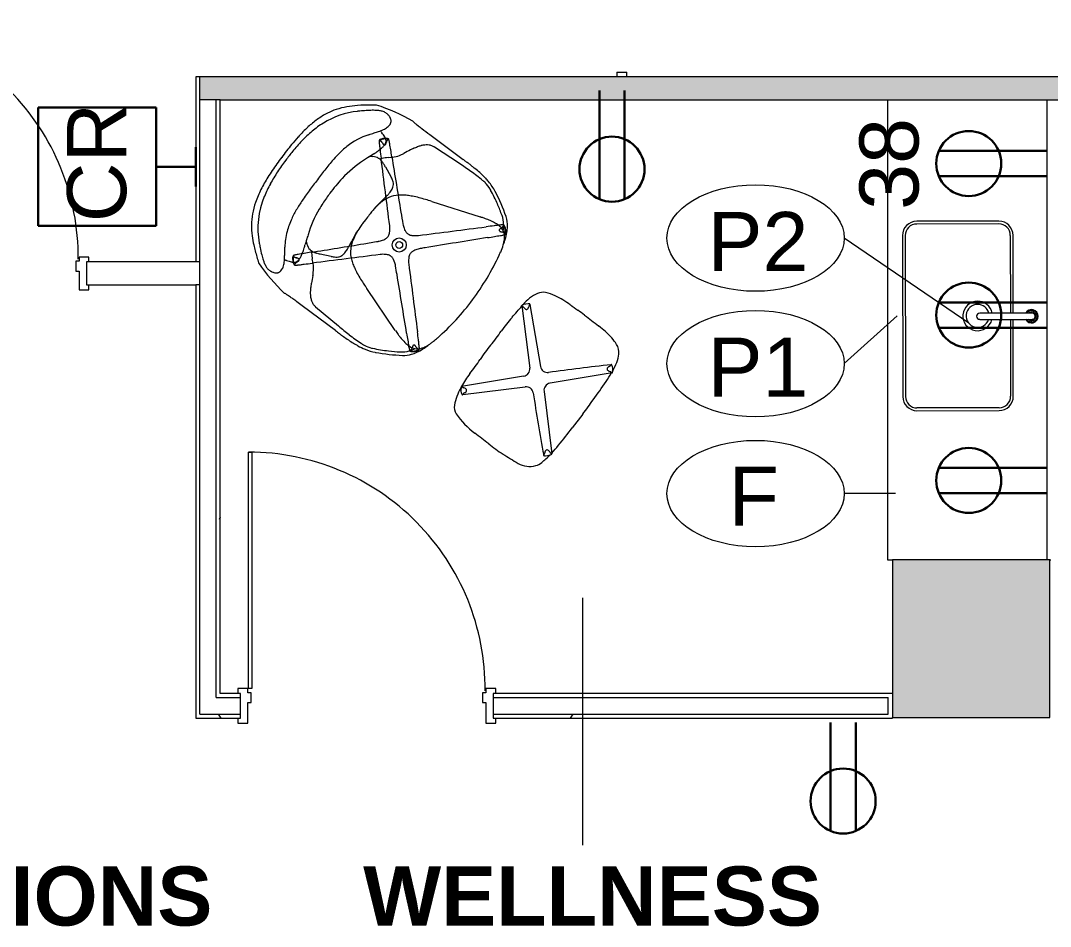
# Model space of a CAD drawing. Header units: inches. Extents: x 0 to 1865, y 0 to 1094.
# Drawn here: x 936.3 to 1093.1, y 621.6 to 759.5 of the extents above; entities that cross this region are included whole.
import ezdxf

# ---------------------------------------------------------------- set-up
doc = ezdxf.new("R2010")
doc.units = ezdxf.units.IN
doc.header["$MEASUREMENT"] = 0
for name, color, linetype, lineweight in [('A-ANNO-NOTE', 131, 'Continuous', 9), ('A-AREA-IDEN', 2, 'Continuous', 9), ('A-DOOR', 31, 'Continuous', 13), ('A-WALL', 113, 'Continuous', 13), ('A-WALL-PATT', 111, 'Continuous', 13), ('E-ELEC-FIXT', 91, 'Continuous', 9), ('I-FURN', 30, 'Continuous', 9), ('I-WALL', 2, 'Continuous', 13), ('P-SANR-FIXT', 6, 'Continuous', 9), ('P-SANR-FIXT-IDEN', 2, 'Continuous', 9), ('Q-CASE', 31, 'Continuous', 9), ('Q-SPCQ-IDEN', 132, 'Continuous', 9), ('S-COLS', 52, 'Continuous', 13)]:
    doc.layers.add(name, color=color, linetype=linetype, lineweight=lineweight)
doc.styles.add('Arial', font='arial.ttf', dxfattribs={"height": 9})
doc.styles.add('Swis721 Lt BT', font='swissl.ttf', dxfattribs={"height": 9})
doc.styles.add('Swis721 Lt BT_B', font='', dxfattribs={"height": 9})
doc.styles.get('Swis721 Lt BT_B').set_extended_font_data('Swis721 Lt BT', bold=True)
pattern_1 = [(0, (0, 0), (30.72, 7.68), [1.267, -21.773, 1.267, -21.773, -122.88]), (0, (0, 0), (30.72, 7.68), [-46.08, 1.267, -44.813, 1.267, -21.773, -53.76]), (0, (0, 0), (30.72, 7.68), [-115.2, 1.267, -14.093, 1.267, -37.133]), (120, (11.52, 3.84), (-22.011075, 22.7643), [1.267, -21.773, 1.267, -21.773, -122.88]), (120, (11.52, 3.84), (-22.011075, 22.7643), [-46.08, 1.267, -44.813, 1.267, -21.773, -53.76]), (120, (11.52, 3.84), (-22.011075, 22.7643), [-115.2, 1.267, -14.093, 1.267, -37.133]), (240, (15.36, 19.2), (-8.708925, -30.4443), [1.267, -21.773, 1.267, -21.773, -122.88]), (240, (15.36, 19.2), (-8.708925, -30.4443), [-46.08, 1.267, -44.813, 1.267, -21.773, -53.76]), (240, (15.36, 19.2), (-8.708925, -30.4443), [-115.2, 1.267, -14.093, 1.267, -37.133])]

# ---------------------------------------------------------------- blocks, each defined once
blk = doc.blocks.new('Concrete-Rectangular-Column - 24_ X 24_-6973359-Level 05 POWER _ SIGNAL')
at = {"layer": 'S-COLS', "lineweight": 9}
blk.add_hatch(color=7, dxfattribs=at).paths.add_polyline_path([(12, -12), (12, 12), (-12, 12), (-12, -12)], flags=0)
at = {"layer": 'S-COLS', "color": 8, "lineweight": 20}
for p, q in [((12, 12), (-12, 12)), ((-12, 12), (-12, -12)), ((12, -12), (12, 12)), ((-12, -12), (12, -12))]:
    blk.add_line(p, q, dxfattribs=at)
blk = doc.blocks.new('Door - Single - Solid Door-7647261-Level 05 POWER _ SIGNAL')
at = {"layer": 'A-DOOR'}
for p, q in [((-14.01, 38.59), (-13.51, 38.59)), ((-14.01, 2.59), (-14.01, 38.59)), ((-13.51, 38.59), (-13.51, 2.59)), ((-13.51, 2.59), (-14.01, 2.59))]:
    blk.add_line(p, q, dxfattribs=at)
at = {"layer": 'A-DOOR', "lineweight": 9}
for p, q in [((-15.63, 2.59), (-15.63, 1.84)), ((-14.13, 2.59), (-15.63, 2.59)), ((-14.13, 1.96), (-14.13, 2.59)), ((-13.63, 1.96), (-14.13, 1.96)), ((-13.63, 0.46), (-13.63, 1.96)), ((22.12, 1.96), (21.62, 1.96)), ((21.62, 1.96), (21.62, 0.46)), ((23.62, 2.59), (22.12, 2.59)), ((22.12, 2.59), (22.12, 1.96)), ((23.62, 1.84), (23.62, 2.59)), ((-14.13, -2.41), (-14.13, 0.46)), ((-14.13, 0.46), (-13.63, 0.46)), ((21.62, 0.46), (22.12, 0.46)), ((22.12, 0.46), (22.12, -2.41)), ((-15.63, -1.66), (-15.63, -2.41)), ((-15.63, -2.41), (-14.13, -2.41)), ((22.12, -2.41), (23.62, -2.41)), ((23.62, -2.41), (23.62, -1.66))]:
    blk.add_line(p, q, dxfattribs=at)
blk.add_arc((-14.01, 2.59), 36, 359.5, 90, dxfattribs=at)
blk = doc.blocks.new('Door - Single - Solid Door-8044546-Level 05 POWER _ SIGNAL')
at = {"layer": 'A-DOOR'}
for p, q in [((-14.01, 38.71), (-13.51, 38.71)), ((-14.01, 2.71), (-14.01, 38.71)), ((-13.51, 38.71), (-13.51, 2.71)), ((-13.51, 2.71), (-14.01, 2.71))]:
    blk.add_line(p, q, dxfattribs=at)
at = {"layer": 'A-DOOR', "lineweight": 9}
for p, q in [((-15.63, 2.71), (-15.63, 1.96)), ((-14.13, 2.71), (-15.63, 2.71)), ((-14.13, 2.09), (-14.13, 2.71)), ((-13.63, 2.09), (-14.13, 2.09)), ((-13.63, 0.59), (-13.63, 2.09)), ((22.12, 2.09), (21.62, 2.09)), ((21.62, 2.09), (21.62, 0.59)), ((23.62, 2.71), (22.12, 2.71)), ((22.12, 2.71), (22.12, 2.09)), ((23.62, 1.96), (23.62, 2.71)), ((-14.13, -2.54), (-14.13, 0.59)), ((-14.13, 0.59), (-13.63, 0.59)), ((21.62, 0.59), (22.12, 0.59)), ((22.12, 0.59), (22.12, -2.54)), ((-15.63, -1.79), (-15.63, -2.54)), ((-15.63, -2.54), (-14.13, -2.54)), ((22.12, -2.54), (23.62, -2.54)), ((23.62, -2.54), (23.62, -1.79))]:
    blk.add_line(p, q, dxfattribs=at)
blk.add_arc((-14.01, 2.71), 36, 359.5, 90, dxfattribs=at)
blk = doc.blocks.new('C-Counter Top - ADJ HEIGHT-8046683-Level 05 POWER _ SIGNAL')
at = {"layer": 'Q-CASE'}
for p, q in [((-45.19, -0.75), (24.81, -0.75)), ((24.81, -0.25), (24.81, -0.12)), ((-45.19, -25), (24.81, -25)), ((24.81, -25), (24.81, -24.25))]:
    blk.add_line(p, q, dxfattribs=at)
blk = doc.blocks.new('HermanMiller_Collection_Striad_Low-BackLoungeChair4-StarBase - Mid-Back 4-Star Base-7357439-Level 05 POWER _ SIGNAL')
at = {"layer": 'I-FURN'}
for p, q in [((-6.31, 16.25), (0, 16.25)), ((-0.06, 15.41), (-4.6, 15.15)), ((-7.76, 11.61), (-7.78, 11.57)), ((-7.76, 11.61), (-7.78, 11.57)), ((-9.32, 9.66), (-9.01, 9.94)), ((-8.82, 10.12), (-8.84, 10.09)), ((0.02, 8.28), (7.3, 10.78)), ((-8.82, 8.29), (-7.27, 7.6)), ((-6.41, 0), (-6.41, -0.72)), ((-7.28, -7.6), (-8.82, -8.29)), ((7.29, -10.78), (0.02, -8.28)), ((-9.01, -9.94), (-9.32, -9.66)), ((-7.78, -11.57), (-7.76, -11.61)), ((-7.78, -11.57), (-7.76, -11.61)), ((-4.6, -15.15), (-0.06, -15.41)), ((0, -16.25), (-6.31, -16.25))]:
    blk.add_line(p, q, dxfattribs=at)
for radius in [1.07, 0.511]:
    blk.add_circle((0, 0), radius, dxfattribs=at)
for centre, radius, start, end in [((-6.44, -11.34), 27.86, 96.5111, 109.0425), ((-9.25, 18.21), 1.91, 259.3451, 262.5456), ((-8.94, 20.6), 4.31, 262.6231, 265.2621), ((-8.48, 26.51), 10.24, 265.4216, 267.7198), ((-8.01, 37.47), 21.21, 267.6462, 268.6916), ((-7.51, 61.08), 44.83, 268.7304, 269.574), ((-6.77, 180.88), 164.62, 269.6277, 270.1615), ((0.33, -175.99), 192.24, 89.9371, 90.0974), ((0.52, -69.37), 85.62, 89.627, 89.987), ((0.77, -30.46), 46.72, 88.9674, 89.627), ((1.06, -15.05), 31.29, 87.9953, 88.9799), ((1.28, -8.61), 24.86, 87.7148, 87.9973), ((1.48, -4.56), 20.8, 85.1077, 87.8108), ((2, 1.48), 14.74, 81.7798, 85.1035), ((2.19, 2.93), 13.27, 80.0722, 81.7289), ((2.54, 4.85), 11.33, 76.7747, 80.1249), ((3.17, 7.44), 8.65, 64.7852, 76.9283), ((0.36, -7.91), 27.86, 126.6928, 130.6233), ((29.95, -47.02), 76.9, 126.2539, 126.9608), ((-8.17, 4.25), 12.21, 125.4036, 129.1699), ((-11.27, 8.61), 6.86, 121.501, 125.4087), ((-12.38, 10.42), 4.74, 117.8903, 121.5404), ((-13.08, 11.79), 3.2, 108.8058, 118.2744), ((-13.46, 12.92), 2, 100.2694, 108.838), ((-13.54, 13.4), 1.51, 78.3941, 100.5992), ((-13.91, 11.3), 3.64, 75.1416, 79.3018), ((-13.68, 12.19), 2.73, 71.0247, 75.1836), ((-13.18, 13.65), 1.18, 67.5911, 71.0169), ((-13.1, 13.82), 1, 48.3224, 67.737), ((-13.22, 13.69), 1.17, 39.7756, 48.2584), ((-13.09, 13.8), 1, 4.0388, 39.4855), ((-2.19, 10.81), 5.32, 140.4566, 142.2594), ((-3.94, 12.27), 3.04, 128.5198, 140.7789), ((-4.33, 12.76), 2.41, 117.2831, 128.4717), ((-4.38, 12.84), 2.32, 103.9068, 116.9211), ((-4.33, 12.66), 2.51, 98.714, 104.1104), ((-4.53, 13.97), 1.18, 93.4352, 98.7338), ((3.1, -36.27), 51.78, 91.1588, 93.5014), ((2.68, -18.59), 34.1, 87.2901, 91.0487), ((4.05, 9.72), 5.76, 82.0248, 87.6122), ((4.14, 10.74), 4.73, 66.732, 81.4113), ((3.8, 9.87), 5.67, 65.4311, 67.0126), ((-5.83, -10.99), 28.64, 60.3964, 65.2627), ((4.35, 10.06), 5.79, 63.8265, 64.2666), ((-5.96, -10.9), 29.14, 55.7438, 63.8265), ((-7.44, 1.18), 15.88, 130.6355, 136.6408), ((15.89, -23.71), 49.11, 132.0593, 132.4361), ((5.17, -11.71), 33.01, 130.4757, 132.1889), ((-3.77, -1.24), 19.24, 129.0121, 130.4719), ((-16.91, 15.01), 5.06, 328.0958, 336.0489), ((-14.94, 14.12), 2.9, 336.32, 342.9854), ((-14.03, 13.84), 1.94, 343.0506, 352.324), ((-13.51, 13.76), 1.42, 352.4945, 4.3214), ((18.41, -0.43), 28.81, 153.013, 155.2897), ((6.2, 5.77), 15.12, 151.3007, 152.9539), ((1.38, 8.42), 9.61, 147.2028, 151.3425), ((-1.47, 10.27), 6.22, 142.3844, 147.3329), ((-5.34, -9.94), 27.48, 56.4127, 60.2075), ((7.5, 9.44), 4.24, 37.5947, 56.0538), ((7.89, 9.54), 4.46, 34.8167, 55.007), ((-8.94, 3.51), 12.25, 132.643, 158.6646), ((-11.09, 4.64), 10.85, 136.7044, 145.4309), ((-251.44, 182.75), 293.43, 324.1019, 324.2693), ((-33.41, 25.89), 24.83, 324.2855, 325.9282), ((-21.29, 17.66), 10.18, 326.0335, 328.4359), ((-13.15, 9.83), 2.44, 74.7209, 78.9339), ((-13.35, 9.1), 3.2, 71.4977, 74.6712), ((-17.84, -4.4), 17.42, 69.0032, 71.5833), ((-11.31, 10.83), 0.682, 146.4791, 166.3187), ((-11.87, 10.97), 0.11, 166.3187, 216.0754), ((-9.9, 9.9), 2.38, 134.9705, 146.4791), ((-11.81, 11.05), 0.0648, 160.3308, 259.4459), ((-11.48, 10.93), 0.413, 149.7735, 160.3308), ((-11.3, 10.83), 0.628, 144.202, 149.9374), ((-11.79, 11.16), 0.178, 259.4459, 270.2055), ((-9.71, 9.71), 2.57, 125.2839, 144.7161), ((-11.79, 11.47), 0.489, 270.3345, 275.7066), ((-11.35, 7.25), 3.76, 95.1583, 96.0571), ((-11.64, 10.46), 0.536, 90.8307, 95.0202), ((-11.64, 10.46), 0.537, 76.3924, 90.3646), ((-15.91, 0.61), 12.06, 68.7683, 69.0303), ((-9.91, 9.91), 2.37, 122.8239, 134.9705), ((-12.05, 10.54), 1.41, 65.5441, 68.9228), ((-11.71, 10.17), 0.826, 70.0726, 76.4096), ((-11.95, 10.74), 1.19, 59.3989, 65.7949), ((-11.76, 11.05), 0.817, 16.6175, 60.1509), ((-10.82, 11.28), 0.72, 105.8532, 121.1337), ((-10.83, 11.3), 0.628, 120.0626, 125.798), ((-10.93, 11.48), 0.413, 108.54, 120.2265), ((-11.04, 11.82), 0.0587, 13.9695, 108.54), ((-10.98, 11.85), 0.125, 56.6325, 105.8532), ((-11.16, 11.79), 0.178, 359.7945, 13.9695), ((-11.47, 11.79), 0.489, 354.2934, 359.6655), ((-7.25, 11.35), 3.76, 173.9429, 174.8417), ((-10.46, 11.64), 0.536, 174.9798, 179.1693), ((-10.46, 11.64), 0.537, 179.6354, 193.6076), ((-10.17, 11.71), 0.826, 193.5904, 199.9274), ((-12.18, 10.9), 1.27, 7.338, 17.6538), ((-9.28, 12.04), 1.78, 200.0526, 202.9902), ((-22.77, 6.33), 12.87, 22.6257, 22.9507), ((-12.69, 10.83), 1.78, 2.0554, 7.3742), ((-11.92, 10.42), 1.83, 49.0545, 56.6325), ((-12.27, 10.7), 1.49, 19.8008, 22.6257), ((-11.02, 11.03), 0.197, 314.3967, 354.6415), ((-11.63, 10.93), 0.816, 14.571, 19.786), ((-11.34, 11.01), 0.513, 8.4367, 14.7509), ((-11.17, 11.03), 0.348, 2.1884, 8.3885), ((-11.09, 11.04), 0.264, 354.0928, 2.1964), ((-14.26, 7.72), 5.41, 47.2018, 49.0545), ((-25.04, -3.91), 21.27, 46.3799, 47.2018), ((-127.19, -111.11), 169.34, 46.0702, 46.3799), ((-12.24, 13.65), 4.92, 326.5853, 332.3203), ((-11.9, 13.46), 4.54, 332.4411, 335.3514), ((13.27, -5.98), 17.79, 105.616, 108.0336), ((11.43, 0.61), 10.94, 102.9704, 105.5932), ((277.3, -266.89), 385.68, 133.9046, 134.0888), ((10.57, 4.49), 6.97, 96.0406, 103.2555), ((10.24, 7.59), 3.86, 86.657, 96.0114), ((166.5, -151.7), 225.85, 133.7671, 133.9173), ((36.77, -16.28), 38.32, 133.3775, 133.7493), ((21.3, 0.1), 15.79, 132.7294, 133.3931), ((10.3, 8.75), 2.69, 78.4706, 86.5447), ((14.8, 7.13), 6.21, 131.6009, 132.7567), ((12.66, 9.55), 2.98, 129.8556, 131.6009), ((11.73, 10.66), 1.53, 122.0785, 129.9908), ((11.17, 11.03), 0.348, 171.6115, 177.8116), ((11.09, 11.04), 0.264, 177.8036, 185.9072), ((11.34, 11.01), 0.513, 165.2491, 171.5633), ((11.02, 11.03), 0.197, 185.3585, 225.6033), ((10.44, 9.36), 2.07, 36.3404, 78.7689), ((11.63, 10.93), 0.816, 160.214, 165.429), ((6.37, 8.56), 5.67, 27.6587, 37.7133), ((12.27, 10.7), 1.49, 157.3743, 160.1992), ((22.77, 6.33), 12.87, 157.0493, 157.3743), ((10.97, 11.87), 0.106, 75.7267, 122.0785), ((9.28, 12.04), 1.78, 337.0098, 339.9474), ((10.17, 11.71), 0.826, 340.0726, 346.4096), ((11.16, 11.79), 0.178, 166.1618, 180.2055), ((11.47, 11.79), 0.489, 180.3345, 185.7066), ((7.25, 11.35), 3.76, 5.1583, 6.0571), ((10.45, 11.64), 0.537, 346.3924, 0.3646), ((11.04, 11.82), 0.0589, 71.4159, 166.1618), ((10.45, 11.64), 0.536, 0.8307, 5.0202), ((10.83, 11.31), 0.68, 56.4563, 75.7267), ((10.93, 11.48), 0.413, 59.7735, 71.4159), ((10.82, 11.3), 0.628, 54.202, 59.9374), ((9.7, 9.71), 2.57, 35.2839, 54.7161), ((9.89, 9.9), 2.38, 44.9704, 56.4563), ((11.71, 10.17), 0.826, 103.5904, 109.9274), ((11.64, 10.46), 0.537, 89.6354, 103.6076), ((6.4, 8.47), 6.29, 27.1899, 34.9973), ((9.9, 9.91), 2.37, 34.4298, 44.9704), ((11.64, 10.46), 0.536, 84.9798, 89.1693), ((11.35, 7.25), 3.76, 83.9429, 84.8417), ((11.79, 11.47), 0.489, 264.2934, 269.6655), ((11.79, 11.16), 0.178, 269.7945, 283.9633), ((11.3, 10.83), 0.628, 30.0626, 35.798), ((11.82, 11.04), 0.0587, 283.9633, 18.542), ((11.48, 10.93), 0.413, 18.542, 30.2265), ((11.29, 10.82), 0.706, 15.0987, 36.6314), ((11.86, 10.98), 0.116, 326.7625, 15.0987), ((4.98, 7.75), 7.88, 19.3388, 27.1222), ((-9.77, 4.19), 12.22, 153.8849, 162.4992), ((-11.78, 5.18), 9.98, 145.7369, 153.9084), ((-5.13, 4.61), 10.55, 144.7854, 165.47), ((-9.55, 12.66), 2.98, 216.0754, 221.6009), ((-7.13, 14.8), 6.21, 221.6009, 222.7567), ((-0.1, 21.3), 15.79, 222.7294, 223.3931), ((16.28, 36.77), 38.32, 223.3775, 223.7493), ((-12.04, 9.28), 1.78, 67.0098, 69.9474), ((151.7, 166.5), 225.85, 223.7671, 223.9173), ((-6.33, 22.77), 12.87, 247.0493, 247.3743), ((-10.7, 12.27), 1.49, 247.3743, 250.1992), ((-21.03, 12.67), 10.37, 340.4263, 342.5231), ((-10.93, 11.63), 0.816, 250.214, 255.429), ((-11.01, 11.34), 0.513, 255.2491, 261.5633), ((-16.78, 11.36), 5.92, 342.2731, 348.5966), ((-11.03, 11.17), 0.348, 261.6115, 267.8116), ((-11.04, 11.09), 0.264, 267.8036, 275.9072), ((-11.03, 11.02), 0.197, 275.3585, 315.6033), ((266.89, 277.3), 385.68, 223.9046, 224.0888), ((-14.64, 10.92), 3.74, 348.6504, 355.607), ((-13.36, 10.81), 2.45, 355.8591, 1.9361), ((-3.86, 3.92), 7.92, 133.5488, 140.3862), ((-277.28, -266.91), 385.68, 45.9106, 46.0702), ((-37.54, 41.07), 42.23, 312.513, 312.8301), ((3173.38, 3295.2), 4573.73, 225.91057, 226.01757), ((-12.21, 13.64), 4.9, 313.8696, 326.486), ((-3206.87, 3336.5), 4626.69, 313.90304, 314.03193), ((15.97, -14.37), 26.6, 107.9534, 109.0058), ((-266.91, 277.28), 385.68, 315.9106, 316.0702), ((-111.11, 127.19), 169.34, 316.0702, 316.3799), ((11.03, 11.02), 0.197, 224.3967, 264.6415), ((11.03, 11.09), 0.264, 264.0928, 272.1964), ((11.03, 11.17), 0.348, 272.1884, 278.3885), ((11.01, 11.34), 0.513, 278.4367, 284.7509), ((10.93, 11.63), 0.816, 284.571, 289.786), ((10.7, 12.27), 1.49, 289.8008, 292.6257), ((6.32, 22.77), 12.87, 292.6257, 292.9507), ((12.04, 9.28), 1.78, 110.0526, 112.9902), ((-3.91, 25.04), 21.27, 316.3799, 317.2018), ((7.72, 14.26), 5.41, 317.2018, 319.0545), ((10.42, 11.92), 1.83, 319.0545, 326.7625), ((9.33, 8.48), 3.49, 26.733, 37.232), ((2.72, 6.96), 10.28, 14.3338, 19.3438), ((7.44, 7.54), 5.59, 20.1651, 26.6805), ((7.44, 7.54), 5.59, 20.1651, 20.6039), ((4.03, 6.3), 9.23, 12.9865, 20.0717), ((-6.38, 3.12), 15.78, 162.4747, 169.1442), ((-6.91, 2.64), 14.46, 158.359, 166.821), ((197.02, -70.37), 222.96, 159.1911, 159.4836), ((-9.64, 6.01), 2.87, 133.2286, 136.0459), ((-9.95, 6.35), 2.41, 122.3913, 133.4829), ((-29.77, 15.77), 19.64, 339.318, 340.4304), ((-10.17, 6.69), 2.01, 97.8476, 122.4454), ((-10.24, 7.3), 1.39, 96.0398, 98.4367), ((-10.22, 7.04), 1.66, 82.2723, 95.6318), ((-1.55, 2.06), 10.88, 140.6224, 142.4679), ((-3336.5, -3206.87), 4626.69, 43.90304, 44.03193), ((-10.37, 6), 2.7, 71.9669, 82.0948), ((-10.91, 4.25), 4.54, 69.1272, 72.3707), ((-12.37, 0.4), 8.65, 65.7523, 69.1472), ((7.95, -16.33), 25.84, 110.1167, 112.3641), ((15.14, -35.97), 46.76, 108.8715, 110.1167), ((3295.2, -3173.38), 4573.73, 135.91057, 136.03123), ((-3.27, 4.52), 16.73, 11.5727, 13.3184), ((-25.03, -0.01), 38.96, 0.0145, 11.672), ((-1.24, 3.52), 14.59, 165.1597, 171.9717), ((4.57, 1.03), 17.68, 160.0338, 173.8628), ((63.11, -20.15), 79.94, 159.5562, 160.0957), ((-9.44, 2.67), 5.39, 63.0001, 66.2158), ((-8.49, 4.51), 3.32, 57.8583, 63.2363), ((-7.82, 5.55), 2.08, 50.6505, 58.1), ((-7.44, 6), 1.49, 18.4931, 51.0408), ((-7.84, 5.86), 1.92, 9.6922, 18.7174), ((0.06, 0.45), 7.28, 120.9878, 127.1808), ((1.62, -2.17), 10.32, 116.5513, 120.9354), ((3.61, -6.09), 14.72, 115.8651, 116.6525), ((4.72, -8.45), 17.33, 112.3994, 115.7463), ((-0.53, 2), 21.73, 169.1472, 174.7946), ((-2.8, 1.65), 18.69, 166.7438, 173.2915), ((4.85, 2.66), 20.74, 171.9673, 175.8041), ((-19.3, 6.63), 13.44, 350.6581, 352.7182), ((-1.42, 2.45), 4.81, 145.3414, 163.4988), ((-14.88, 6.06), 8.98, 352.764, 355.8064), ((-8.52, 5.74), 2.6, 1.1002, 9.5986), ((-10.21, 5.71), 4.29, 355.8277, 1.059), ((-1.44, 2.37), 4.83, 126.7349, 144.4758), ((9.02, 1.05), 31.33, 174.6446, 177.4396), ((4.96, 0.7), 26.51, 173.2185, 177.8315), ((18.46, 1.74), 34.38, 175.9281, 179.4103), ((9.09, 0), 15.61, 167.5821, 171.586), ((6.8, 1.42), 13.18, 169.5708, 175.7826), ((-31.83, 8.73), 26.14, 349.1533, 350.5796), ((-0.2, 2.05), 6.09, 163.1999, 167.6006), ((115.58, 126.81), 170.45, 226.0176, 226.6339), ((21.56, 0.46), 43.88, 177.4011, 178.997), ((16.91, 0.13), 38.47, 177.6497, 180.1919), ((108.83, 0.64), 124.76, 179.3325, 180.2938), ((12.73, 0.11), 25.9, 173.7762, 180.2451), ((23.15, 0.53), 29.56, 177.7691, 179.1629), ((13.48, 0.89), 19.87, 175.6633, 177.7325), ((1.16, 5.65), 3.8, 226.3051, 236.5617), ((0.57, 4.75), 2.73, 236.4572, 244.2126), ((0.24, 4.07), 1.97, 244.2628, 250.423), ((0.09, 3.65), 1.53, 250.4172, 257.3954), ((0.01, 3.23), 1.1, 257.1324, 269.6416), ((-0.01, 3.29), 1.16, 271.9963, 283.8943), ((-0.15, 3.83), 1.72, 283.9595, 294.6085), ((-0.46, 4.52), 2.47, 294.3977, 300.5153), ((-1.04, 5.5), 3.61, 300.6494, 313.9179), ((24.27, -18.12), 28.99, 136.0312, 137.5028), ((44.53, 0.05), 66.85, 178.997, 180.0455), ((104.81, -0.58), 120.74, 179.7251, 180.7173), ((21.16, -0.03), 34.33, 179.9535, 181.4529), ((56.36, 0.11), 62.77, 179.2237, 180.0979), ((-5.5, -1.04), 3.61, 30.6494, 43.9439), ((-4.52, -0.46), 2.47, 24.3977, 30.5153), ((-3.83, -0.15), 1.72, 13.9595, 24.6085), ((-3.29, -0.01), 1.16, 1.9963, 13.8943), ((-3.23, 0.01), 1.1, 347.1324, 359.6416), ((3.23, -0.01), 1.1, 167.1324, 179.6416), ((3.65, -0.09), 1.53, 160.4172, 167.3954), ((4.07, -0.24), 1.97, 154.2628, 160.423), ((4.75, -0.57), 2.73, 146.4572, 154.2126), ((5.64, -1.16), 3.8, 136.3299, 146.5617), ((-25.09, 0.02), 39.03, 348.3331, 359.9761), ((49.88, -0.06), 72.2, 179.9502, 180.9208), ((13.99, -0.77), 36.31, 180.713, 184.5988), ((18.43, -0.08), 39.99, 179.8846, 182.9471), ((9.51, -0.37), 22.67, 181.3419, 186.45), ((15.35, -0.79), 21.76, 179.8065, 181.6979), ((10.82, -0.95), 17.23, 181.612, 185.5925), ((-179.77, 166.19), 243.71, 316.0129, 316.5328), ((-5.65, 1.16), 3.8, 316.3299, 326.5617), ((-4.75, 0.58), 2.73, 326.4572, 334.2126), ((-4.07, 0.24), 1.97, 334.2628, 340.423), ((-3.65, 0.1), 1.53, 340.4172, 347.3954), ((3.29, 0.01), 1.16, 181.9963, 193.8943), ((3.83, 0.15), 1.72, 193.9595, 204.6085), ((4.52, 0.46), 2.47, 204.3977, 210.5153), ((5.5, 1.04), 3.61, 210.6494, 223.9179), ((3336.5, 3206.87), 4626.69, 223.90304, 224.03193), ((3.63, -0.82), 25.17, 182.9976, 187.8683), ((26.98, -1.5), 42.9, 180.7857, 182.1802), ((9.87, -2.24), 25.77, 181.9998, 185.8652), ((4.79, -0.96), 17.92, 186.2614, 199.8768), ((-3295.2, 3173.38), 4573.73, 315.91057, 316.01285), ((3206.87, -3336.5), 4626.69, 133.90304, 134.03193), ((9.14, 0), 15.65, 187.9987, 192.3627), ((7.07, -1.33), 13.45, 185.5503, 190.618), ((1.04, -5.5), 3.61, 120.6494, 133.9439), ((0.46, -4.52), 2.47, 114.3977, 120.5153), ((0.15, -3.83), 1.72, 103.9595, 114.6085), ((0.01, -3.29), 1.16, 91.9963, 103.8943), ((-0.01, -3.23), 1.1, 77.1324, 89.6416), ((-0.1, -3.65), 1.53, 70.4172, 77.3954), ((-0.25, -4.07), 1.97, 64.2628, 70.423), ((-0.58, -4.75), 2.73, 56.4572, 64.2126), ((-1.16, -5.65), 3.8, 46.3299, 56.5617), ((-59.31, -67.77), 88.89, 46.0241, 46.8701), ((0.52, -1.85), 22.79, 184.6074, 190.0058), ((-3.52, -1.79), 17.95, 187.9262, 194.7279), ((-30.83, -8.5), 25.11, 9.6579, 10.7757), ((-0.73, -2.2), 5.54, 191.9886, 203.6103), ((-21.2, -6.9), 15.35, 6.7896, 9.789), ((-1.67, -2.57), 4.54, 204.0079, 228.0685), ((-3173.38, -3295.2), 4573.73, 45.91057, 46.02412), ((-5.99, -2.99), 16.18, 190.0508, 197.5986), ((0.5, -3.22), 16.36, 185.785, 191.8683), ((-7.82, -5.85), 1.9, 338.8464, 352.5187), ((-12.8, -5.89), 6.89, 4.0311, 6.6707), ((-8.73, -5.73), 2.81, 352.4117, 0.3105), ((-10.5, -5.72), 4.58, 0.1165, 4.038), ((-0.72, -1.53), 5.95, 227.9948, 235.5802), ((-8.67, -3.3), 12.6, 194.0361, 227.0884), ((-3.67, -4.1), 12.1, 191.8416, 201.6793), ((54.3, 16.99), 70.58, 199.9169, 200.233), ((129.06, 44.78), 150.34, 200.3147, 200.7484), ((-9.87, -1.77), 6.38, 293.9889, 296.8018), ((-8.42, -4.63), 3.17, 296.6505, 304.1803), ((-7.63, -5.8), 1.76, 304.411, 317.3734), ((-7.42, -6.01), 1.46, 317.7605, 338.9807), ((0.53, 0.28), 8.15, 235.5032, 241.0419), ((1.73, 2.38), 10.56, 240.8594, 243.4294), ((4.13, 7.17), 15.92, 243.4069, 247.0494), ((6.86, 13.57), 22.87, 247.0114, 249.5522), ((-9.36, -4.02), 12.66, 197.7458, 206.0143), ((-5.53, -4.84), 10.09, 201.6793, 215.4412), ((-9.81, -6.17), 2.64, 223.8351, 234.0019), ((-73.98, -32.13), 66.78, 20.251, 20.7382), ((-10.16, -6.66), 2.04, 233.9063, 261.2706), ((-24.84, -13.99), 14.4, 18.7102, 20.2147), ((-19.17, -12.07), 8.41, 16.1496, 18.7137), ((266.91, -277.28), 385.68, 135.9106, 136.0702), ((-10.24, -7.38), 1.31, 260.2659, 268.6814), ((-10.23, -6.87), 1.82, 268.5436, 280.909), ((-1.55, -2.06), 10.88, 217.5312, 219.3776), ((-3.86, -3.92), 7.92, 219.6138, 226.4512), ((-10.38, -6), 2.7, 280.5455, 285.603), ((-10.66, -4.97), 3.77, 285.5887, 289.3933), ((-10.91, -4.25), 4.54, 289.2313, 290.8728), ((-12.17, -0.89), 8.12, 290.7971, 293.108), ((-12.79, 0.58), 9.72, 293.0634, 294.1538), ((12.19, 27.76), 38.03, 249.5001, 250.7239), ((18.34, 45.14), 56.47, 250.6525, 251.0644), ((-266.89, -277.3), 385.68, 43.9046, 44.0888), ((6.18, -7.04), 6.94, 339.2062, 342.7261), ((3.12, -6.07), 10.16, 342.6398, 345.4967), ((-0.22, -5.18), 13.61, 345.3801, 348.5714), ((-11.48, -4.97), 10.34, 206.4352, 224.8899), ((-267, -194.17), 312.72, 35.7655, 35.9228), ((-11.87, -10.97), 0.108, 146.8809, 194.7556), ((-10.42, -11.92), 1.83, 139.0545, 146.8809), ((-7.72, -14.26), 5.41, 137.2018, 139.0545), ((3.91, -25.04), 21.27, 136.3799, 137.2018), ((-11.71, -10.17), 0.826, 283.5904, 289.9274), ((111.11, -127.19), 169.34, 136.0702, 136.3799), ((-12.04, -9.28), 1.78, 290.0526, 292.9902), ((-6.33, -22.77), 12.87, 112.6257, 112.9507), ((-10.7, -12.27), 1.49, 109.8008, 112.6257), ((-10.93, -11.63), 0.816, 104.571, 109.786), ((-11.01, -11.34), 0.513, 98.4367, 104.7509), ((-16.19, -11.22), 5.31, 10.2637, 16.2923), ((-11.03, -11.17), 0.348, 92.1884, 98.3885), ((-11.04, -11.09), 0.264, 84.0928, 92.1964), ((-11.03, -11.02), 0.197, 44.3967, 84.6415), ((-14.2, -10.87), 3.29, 2.52, 10.3651), ((-12.98, -10.81), 2.07, 355.4705, 2.545), ((-11.02, -11.03), 0.197, 5.3585, 45.6033), ((-277.3, 266.89), 385.68, 313.9046, 314.0888), ((-37.54, -41.07), 42.23, 47.1699, 47.487), ((-12.21, -13.64), 4.9, 33.514, 46.1304), ((-12.24, -13.65), 4.92, 27.6797, 33.4147), ((16.24, 14.91), 27.2, 250.805, 252.3858), ((277.28, 266.91), 385.68, 225.9106, 226.0702), ((127.19, 111.11), 169.34, 226.0702, 226.3799), ((10.4, -9.33), 2.11, 271.5976, 320.9465), ((11.02, -11.03), 0.197, 134.3967, 174.6415), ((11.03, -11.02), 0.197, 95.3585, 135.6033), ((-151.7, -166.5), 225.85, 43.7671, 43.9173), ((11.03, -11.09), 0.264, 87.8036, 95.9072), ((11.03, -11.17), 0.348, 81.6115, 87.8116), ((11.01, -11.34), 0.513, 75.2491, 81.5633), ((10.93, -11.63), 0.816, 70.214, 75.429), ((10.7, -12.27), 1.49, 67.3743, 70.1992), ((6.32, -22.77), 12.87, 67.0493, 67.3743), ((12.04, -9.28), 1.78, 247.0098, 249.9474), ((-16.29, -36.77), 38.32, 43.3775, 43.7493), ((11.71, -10.17), 0.826, 250.0726, 256.4096), ((0.1, -21.3), 15.79, 42.7294, 43.3931), ((7.13, -14.8), 6.21, 41.6009, 42.7567), ((9.55, -12.66), 2.98, 39.8556, 41.6009), ((10.66, -11.73), 1.53, 31.9799, 39.9908), ((5.33, -7.91), 7.49, 331.3829, 339.5174), ((11.87, -10.97), 0.1, 345.9276, 31.9799), ((9.73, -8.75), 3, 320.3897, 329.5721), ((8.47, -8.01), 4.46, 329.5721, 337.7616), ((3.26, -7.13), 9.71, 339.4749, 344.8493), ((3.2, -5.85), 10.16, 337.7616, 338.9348), ((0.22, -6.29), 12.86, 344.7896, 345.5338), ((-6.71, -0.27), 17.04, 224.7793, 229.5626), ((29.74, 38.8), 69.58, 227.5287, 228.0707), ((-33.18, -25.73), 24.55, 34.3924, 35.7227), ((-22.98, -18.76), 12.19, 32.4504, 34.4532), ((-18.51, -15.93), 6.91, 29.0135, 32.5337), ((-13.14, -9.83), 2.44, 280.9261, 285.6642), ((-13.31, -9.22), 3.08, 285.6001, 288.4974), ((-17.74, 4.12), 17.13, 288.3945, 291.0186), ((-11.29, -10.82), 0.706, 194.7556, 210.357), ((-9.91, -9.91), 2.37, 212.5586, 224.9704), ((-11.81, -11.05), 0.0657, 100.058, 199.83), ((-11.48, -10.93), 0.413, 199.83, 210.2265), ((-11.3, -10.82), 0.628, 210.0626, 215.798), ((-11.79, -11.16), 0.178, 89.7945, 100.058), ((-9.71, -9.7), 2.57, 215.2839, 234.7161), ((-11.79, -11.47), 0.489, 84.2934, 89.6655), ((-11.35, -7.25), 3.76, 263.9429, 264.8417), ((-11.64, -10.46), 0.536, 264.9798, 269.1693), ((-11.64, -10.45), 0.537, 269.6354, 283.6076), ((-15.95, -0.52), 12.16, 290.9707, 291.2307), ((-9.9, -9.9), 2.38, 224.9704, 236.4563), ((-11.96, -10.72), 1.21, 290.2238, 302.7262), ((-11.76, -11.05), 0.82, 303.4037, 338.7639), ((-10.83, -11.31), 0.68, 236.4563, 255.2896), ((-10.83, -11.3), 0.628, 234.202, 239.9374), ((-10.93, -11.48), 0.413, 239.7735, 250.9918), ((-11.05, -11.82), 0.0613, 250.9918, 347.4319), ((-10.98, -11.86), 0.116, 255.2896, 302.2539), ((-11.93, -10.97), 1.01, 338.1428, 346.2425), ((-10.46, -11.64), 0.537, 166.3924, 180.3646), ((-10.46, -11.64), 0.536, 180.8307, 185.0202), ((-7.25, -11.35), 3.76, 185.1583, 186.0571), ((-11.47, -11.79), 0.489, 0.3345, 5.7066), ((-11.16, -11.79), 0.178, 347.4319, 0.2055), ((-10.17, -11.71), 0.826, 160.0726, 166.4096), ((-12.36, -10.87), 1.45, 346.3117, 355.7047), ((-9.28, -12.04), 1.78, 157.0098, 159.9474), ((-22.77, -6.32), 12.87, 337.0493, 337.3743), ((-11.73, -10.66), 1.53, 302.2539, 309.9908), ((-12.27, -10.7), 1.49, 337.3743, 340.1992), ((-11.63, -10.93), 0.816, 340.214, 345.429), ((-11.34, -11.01), 0.513, 345.2491, 351.5633), ((-11.09, -11.03), 0.264, 357.8036, 5.9072), ((-11.17, -11.03), 0.348, 351.6115, 357.8116), ((-12.66, -9.55), 2.98, 309.8556, 311.6009), ((-14.8, -7.13), 6.21, 311.6009, 312.7567), ((-21.3, -0.1), 15.79, 312.7294, 313.3931), ((-36.77, 16.28), 38.32, 313.3775, 313.7493), ((-166.5, 151.7), 225.85, 313.7671, 313.9173), ((-11.9, -13.46), 4.54, 24.6486, 27.5589), ((18.41, 0.43), 28.81, 204.7103, 206.987), ((12.34, 2.68), 14.36, 252.4183, 254.4207), ((10.81, -3), 8.48, 254.0964, 261.7126), ((10.4, -5.65), 5.8, 261.9502, 265.6693), ((7.5, -9.44), 4.24, 303.9462, 322.4053), ((10.24, -7.74), 3.71, 265.6672, 273.4527), ((25.03, 3.91), 21.27, 226.3799, 227.2018), ((7.93, -9.58), 4.4, 304.8929, 323.1964), ((14.26, -7.72), 5.41, 227.2018, 229.0545), ((11.92, -10.42), 1.83, 229.0545, 236.8812), ((11.09, -11.03), 0.264, 174.0928, 182.1964), ((11.17, -11.03), 0.348, 182.1884, 188.3885), ((11.34, -11.01), 0.513, 188.4367, 194.7509), ((11.63, -10.93), 0.816, 194.571, 199.786), ((6.37, -8.56), 5.67, 322.2867, 332.3413), ((12.27, -10.7), 1.49, 199.8008, 202.6257), ((22.77, -6.32), 12.87, 202.6257, 202.9507), ((9.28, -12.04), 1.78, 20.0526, 22.9902), ((10.97, -11.87), 0.109, 236.8812, 285.1455), ((10.17, -11.71), 0.826, 13.5904, 19.9274), ((10.45, -11.64), 0.537, 359.6354, 13.6076), ((7.25, -11.35), 3.76, 353.9429, 354.8417), ((11.47, -11.79), 0.489, 174.2934, 179.6655), ((11.16, -11.79), 0.178, 179.7945, 190.8215), ((11.05, -11.81), 0.0644, 190.8215, 289.5822), ((10.45, -11.64), 0.536, 354.9798, 359.1693), ((10.82, -11.28), 0.72, 285.1455, 301.1337), ((10.93, -11.48), 0.413, 289.5822, 300.2265), ((10.82, -11.3), 0.628, 300.0626, 305.798), ((9.7, -9.7), 2.57, 305.2839, 324.7161), ((9.9, -9.9), 2.37, 302.8239, 314.9705), ((6.79, -8.71), 5.83, 323.1197, 331.4661), ((11.64, -10.45), 0.537, 256.3924, 270.3646), ((9.9, -9.9), 2.38, 314.9705, 326.4791), ((11.64, -10.46), 0.536, 270.8307, 275.0202), ((11.35, -7.25), 3.76, 275.1583, 276.0571), ((11.79, -11.47), 0.489, 90.3345, 95.7066), ((11.79, -11.16), 0.178, 76.4758, 90.2055), ((11.3, -10.82), 0.628, 324.202, 329.9374), ((11.82, -11.04), 0.0595, 341.3105, 76.4758), ((11.48, -10.93), 0.413, 329.7735, 341.3105), ((11.31, -10.83), 0.682, 326.4791, 345.9276), ((0.56, 8.15), 28.16, 229.4029, 231.3337), ((9.23, 18.8), 41.89, 231.1803, 233.7725), ((-2.19, 3.14), 21.72, 227.8812, 230.9258), ((-8.47, -4.57), 11.77, 231.012, 234.9109), ((-16.46, -14.8), 4.57, 24.7172, 29.1091), ((-13.07, -13.81), 0.984, 320.2318, 353.1334), ((-15.01, -14.14), 2.97, 17.0705, 24.9172), ((-14, -13.83), 1.92, 7.619, 17.0455), ((-13.44, -13.76), 1.35, 352.9299, 7.7155), ((6.2, -5.77), 15.12, 207.0461, 208.6993), ((1.38, -8.42), 9.61, 208.6575, 212.7972), ((-1.47, -10.27), 6.22, 212.6671, 217.6156), ((-2.19, -10.81), 5.32, 217.7406, 219.5434), ((-5.83, 10.99), 28.64, 294.7373, 299.6036), ((-5.98, 10.94), 29.18, 296.179, 304.2494), ((-5.34, 9.94), 27.48, 299.7925, 303.5873), ((-6.44, 11.34), 27.86, 250.9575, 263.4889), ((-10.67, -7.66), 7.98, 235.0382, 238.3812), ((-12.66, -10.91), 4.17, 238.2609, 246.3327), ((-13.26, -12.26), 2.69, 246.5956, 255.1605), ((-13.54, -13.28), 1.63, 255.2562, 272.2347), ((-13.54, -13.38), 1.53, 272.6928, 281.6267), ((-13.93, -11.23), 3.71, 280.764, 284.8155), ((-13.7, -12.11), 2.81, 284.8783, 288.9172), ((-13.11, -13.8), 1.02, 288.4788, 315.6156), ((-13.24, -13.67), 1.2, 315.3372, 320.1615), ((-3.94, -12.27), 3.04, 219.2211, 231.4802), ((-4.33, -12.76), 2.41, 231.5283, 242.7169), ((-4.38, -12.84), 2.32, 243.0789, 256.0932), ((-4.33, -12.66), 2.51, 255.8896, 261.286), ((-4.53, -13.97), 1.18, 261.2662, 266.5648), ((3.1, 36.27), 51.78, 266.4986, 268.8412), ((2.68, 18.59), 34.1, 268.9513, 272.7099), ((4.05, -9.72), 5.76, 272.3878, 277.9752), ((4.14, -10.74), 4.73, 278.5887, 293.268), ((3.21, -7.54), 8.55, 284.2344, 295.1918), ((3.8, -9.87), 5.67, 292.9874, 294.5689), ((4.39, -10.12), 5.71, 295.5225, 296.0781), ((-9.25, -18.21), 1.9, 97.4527, 100.6551), ((-8.98, -20.25), 3.97, 94.6264, 97.4924), ((-8.64, -24.13), 7.86, 93.0678, 94.7842), ((-8.23, -31.7), 15.43, 91.7528, 93.099), ((-7.75, -47.22), 30.96, 90.5983, 91.7622), ((-7.23, -88.08), 71.83, 90.096, 90.666), ((-6.77, -180.13), 163.88, 89.8374, 90.2046), ((0.3, 179.04), 195.29, 269.9116, 270.1371), ((0.61, 48.4), 64.66, 270.1371, 270.6279), ((0.91, 21), 37.25, 270.6379, 272.0041), ((1.41, 5.67), 21.91, 272.0831, 274.4923), ((1.9, -0.66), 15.56, 274.5188, 277.6709), ((2.17, -2.76), 13.44, 277.7634, 278.2824), ((2.45, -4.48), 11.71, 278.1128, 284.1497)]:
    blk.add_arc(centre, radius, start, end, dxfattribs=at)
blk = doc.blocks.new('HermanMiller_Collection_Striad_Ottoman4-StarBase - Ottoman 4-Star-7357310-Level 05 POWER _ SIGNAL')
at = {"layer": 'I-FURN'}
for p, q in [((-8.49, 8.01), (-8.23, 8.26)), ((-8.23, 8.26), (-7.96, 8.5)), ((-7.68, 8.6), (-0.76, 1.97)), ((-7.68, 8.6), (-7.6, 8.53)), ((0.01, 8.77), (2.65, 8.75)), ((0.77, 1.98), (7.7, 8.61)), ((7.62, 8.54), (7.7, 8.61)), ((8.24, 8.26), (7.97, 8.49)), ((8.5, 8.01), (8.24, 8.26)), ((-8.56, -7.66), (-1.92, -0.73)), ((8.57, -7.66), (1.93, -0.73)), ((-7.68, -8.52), (-0.76, -1.89)), ((0.77, -1.9), (7.7, -8.53)), ((-8.48, -7.94), (-8.22, -8.19)), ((-8.22, -8.19), (-7.95, -8.42)), ((-7.64, -8.49), (-7.68, -8.52)), ((8.23, -8.19), (7.96, -8.42)), ((8.49, -7.94), (8.23, -8.19))]:
    blk.add_line(p, q, dxfattribs=at)
for centre, radius, start, end in [((-8.33, 4.09), 4.28, 104.3545, 121.9341), ((-6.92, -1.41), 9.96, 95.9989, 104.3545), ((-7.39, 7.2), 1.37, 150.1307, 152.552), ((-8.1, 7.61), 0.552, 134.201, 150.1307), ((-7.59, 8.09), 0.552, 114.9587, 132.2313), ((-7.24, 7.34), 1.37, 112.5374, 114.9587), ((-7.72, 8.5), 0.121, 87.2162, 112.5374), ((-7.72, 8.57), 0.0513, 42.1929, 87.2162), ((-6.13, 8.64), 1.55, 182.7739, 184.6679), ((-7.85, 8.5), 0.17, 351.2206, 4.6679), ((-7.16, 8.39), 0.524, 171.2206, 202.813), ((-8.49, 7.84), 0.914, 4.1421, 22.813), ((-7.93, 7.88), 0.355, 331.5391, 4.1421), ((-4.56, -22.99), 31.67, 92.7401, 95.5144), ((-0.46, -108.75), 117.53, 91.0799, 92.7401), ((-0.83, -88.94), 97.71, 89.5099, 91.0799), ((1.49, -109.59), 118.34, 87.7974, 89.4383), ((5.29, -10.76), 19.44, 83.1135, 87.7974), ((8.5, 7.83), 0.914, 157.187, 175.8579), ((7.94, 7.87), 0.355, 175.8579, 208.4609), ((7.17, 8.39), 0.524, 337.187, 8.7794), ((7.73, 8.58), 0.0444, 92.7838, 135.253), ((7.74, 8.56), 0.0493, 135.253, 177.2261), ((6.14, 8.64), 1.55, 355.3321, 357.2261), ((7.86, 8.5), 0.17, 175.3321, 188.7794), ((7.73, 8.5), 0.121, 67.4626, 92.7838), ((7.25, 7.34), 1.37, 65.0413, 67.4626), ((7.6, 8.09), 0.552, 47.2156, 65.0413), ((5.69, -7.94), 16.59, 76.1165, 82.0903), ((8.12, 7.61), 0.552, 29.8693, 45.799), ((7.4, 7.2), 1.37, 27.448, 29.8693), ((9.05, 5.68), 2.56, 53.0301, 76.1165), ((-4.8, 3.9), 7.27, 158.5243, 168.3041), ((-9.32, 5.68), 2.41, 121.9341, 158.5243), ((-8.5, 7.78), 0.121, 152.552, 177.8732), ((-8.58, 7.78), 0.0444, 177.8732, 220.3423), ((-8.57, 7.79), 0.0493, 220.3423, 262.3154), ((-8.79, 6.2), 1.55, 80.4214, 82.3154), ((188.37, 189.65), 268.1, 222.7324, 224.7792), ((-8.5, 7.9), 0.17, 260.4214, 273.8688), ((-8.45, 7.21), 0.524, 62.2764, 93.8688), ((-7.79, 8.48), 0.914, 242.2764, 260.9473), ((-7.87, 7.93), 0.355, 260.9473, 293.5502), ((-7.86, 7.86), 0.285, 296.6232, 328.4661), ((-188.36, 189.65), 268.1, 315.2208, 317.2676), ((7.87, 7.85), 0.285, 211.5339, 243.3768), ((7.89, 7.92), 0.355, 246.4498, 279.0527), ((7.8, 8.48), 0.914, 279.0527, 297.7236), ((8.47, 7.2), 0.524, 86.1312, 117.7236), ((8.51, 7.9), 0.17, 266.1312, 279.5786), ((8.8, 6.19), 1.55, 97.6846, 99.5786), ((8.59, 7.78), 0.0493, 277.6846, 319.6577), ((8.51, 7.78), 0.121, 2.1268, 27.448), ((8.59, 7.78), 0.0444, 319.6577, 2.1268), ((8.56, 5.02), 3.38, 5.893, 53.0301), ((0.79, 2.75), 12.96, 168.3041, 180.2548), ((-105.55, -6.76), 118.1, 4.5868, 5.893), ((-77.23, 2.4), 65.05, 357.879, 0.2548), ((0, 2.76), 1.1, 226.204, 314.3802), ((-10.24, 0.89), 22.48, 357.7436, 4.5868), ((-2.72, 0.03), 1.1, 316.2002, 44.7792), ((2.73, 0.03), 1.1, 135.2208, 223.7998), ((74.24, -2.44), 62.07, 177.7436, 180.2186), ((-0.22, -0.45), 12.01, 177.879, 183.9349), ((-28.88, -2.42), 16.71, 359.1422, 3.9349), ((0.06, -2.86), 12.22, 179.1422, 191.8027), ((0, -2.68), 1.1, 45.6198, 133.796), ((0.27, -2.72), 11.91, 340.4341, 0.2186), ((-5.46, -4.01), 6.58, 191.8027, 205.2138), ((-9.61, -5.96), 2.01, 205.2138, 240.6806), ((-7.64, -2.47), 6.01, 240.6806, 267.7375), ((-8.57, -7.71), 0.0444, 139.6577, 182.1268), ((-8.49, -7.71), 0.121, 182.1268, 207.448), ((-8.56, -7.72), 0.0493, 97.6846, 139.6577), ((-7.38, -7.13), 1.37, 207.448, 209.8693), ((-8.78, -6.13), 1.55, 277.6846, 279.5786), ((-8.09, -7.54), 0.552, 209.8693, 225.799), ((-8.49, -7.83), 0.17, 86.1312, 99.5786), ((-8.44, -7.14), 0.524, 266.1312, 297.7236), ((-7.78, -8.41), 0.914, 99.0527, 117.7236), ((-7.86, -7.86), 0.355, 66.4498, 99.0527), ((-7.85, -7.79), 0.285, 31.5339, 63.3768), ((-8.48, -7.77), 0.914, 337.187, 355.8579), ((-7.92, -7.81), 0.355, 355.8579, 28.4609), ((7.93, -7.81), 0.355, 151.5391, 184.1421), ((8.49, -7.77), 0.914, 184.1421, 202.813), ((7.86, -7.79), 0.285, 116.6232, 148.4661), ((7.87, -7.86), 0.355, 80.9473, 113.5502), ((7.78, -8.41), 0.914, 62.2764, 80.9473), ((7.12, -0.7), 7.82, 276.2981, 296.4348), ((8.45, -7.14), 0.524, 242.2764, 273.8688), ((8.5, -7.83), 0.17, 80.4214, 93.8688), ((8.1, -7.54), 0.552, 314.201, 330.1307), ((8.79, -6.13), 1.55, 260.4214, 262.3154), ((8.57, -7.72), 0.0493, 40.3423, 82.3154), ((7.39, -7.13), 1.37, 330.1307, 332.552), ((8.58, -7.71), 0.0444, 357.8732, 40.3423), ((8.5, -7.71), 0.121, 332.552, 357.8732), ((9.81, -6.11), 1.78, 296.4348, 340.4341), ((-7.59, -8.01), 0.552, 229.1117, 237.6594), ((-7.59, -8.01), 0.552, 237.6594, 245.0413), ((-7.24, -7.26), 1.37, 245.0413, 247.4626), ((-7.72, -8.42), 0.121, 247.4626, 272.7838), ((-7.72, -8.49), 0.0513, 272.7838, 317.8071), ((-7.15, -8.32), 0.524, 157.187, 188.7794), ((-7.84, -8.43), 0.17, 355.3321, 8.7794), ((-6.12, -8.57), 1.55, 175.3321, 177.2261), ((-13.5, -102.07), 93.76, 85.0112, 86.4202), ((-3.51, 12.29), 21.03, 265.0112, 272.2982), ((-1.55, -36.67), 27.97, 86.8163, 92.2982), ((1.17, 12.24), 21.02, 266.8163, 274.1151), ((4.57, -35.02), 26.36, 88.2911, 94.1151), ((5.74, 4.19), 12.87, 268.2911, 278.7197), ((7.16, -8.32), 0.524, 351.2206, 22.813), ((7.85, -8.43), 0.17, 171.2206, 184.6679), ((6.13, -8.57), 1.55, 2.7739, 4.6679), ((7.73, -8.49), 0.0493, 182.7739, 224.747), ((7.73, -8.5), 0.0444, 219.5704, 267.2162), ((7.73, -8.42), 0.121, 267.2162, 292.5374), ((7.25, -7.26), 1.37, 292.5374, 295.7666), ((7.6, -8.01), 0.552, 296.9052, 310.8883), ((5.74, 4.19), 12.87, 279.4193, 280.0107)]:
    blk.add_arc(centre, radius, start, end, dxfattribs=at)
blk = doc.blocks.new('PS - Power Device _Wall Base_ - Duplex-V53-Level 05 POWER _ SIGNAL')
at = {"layer": 'E-ELEC-FIXT'}
for p, q in [((1150.3, 751.63), (1151.8, 751.63)), ((1150.3, 751.63), (1150.3, 750.93)), ((1151.8, 750.93), (1151.8, 751.63))]:
    blk.add_line(p, q, dxfattribs=at)
blk = doc.blocks.new('equip-sink-undr-elkay-single-lustertone - UNDERMOUNT SINK-7798325-Level 05 POWER _ SIGNAL')
at = {"layer": 'P-SANR-FIXT'}
for p, q in [((-0.41, 8.42), (-12.25, 8.42)), ((-12.25, 8), (-0.41, 8)), ((12.25, 8.42), (0.52, 8.42)), ((0.52, 8), (12.25, 8)), ((-14.42, 6.25), (-14.42, -6.25)), ((-14, 6.25), (-14, -6.25)), ((14, 6.25), (14, -6.25)), ((14.42, -6.25), (14.42, 6.25)), ((-12.25, -8), (12.25, -8)), ((-12.25, -8.42), (12.25, -8.42))]:
    blk.add_line(p, q, dxfattribs=at)
for centre, radius, start, end in [((-12.25, 6.25), 2.17, 90, 180), ((-12.25, 6.25), 1.75, 90, 180), ((12.25, 6.25), 2.17, 360, 90), ((12.25, 6.25), 1.75, 360, 90), ((0, 3), 2.25, 101.1292, 180), ((0, 3), 2.25, 180, 76.2087), ((0, 3), 1.75, 103.9154, 180), ((0, 3), 1.75, 180, 72), ((-12.25, -6.25), 2.17, 180, 270), ((-12.25, -6.25), 1.75, 180, 270), ((12.25, -6.25), 2.17, 270, 360), ((12.25, -6.25), 1.75, 270, 360)]:
    blk.add_arc(centre, radius, start, end, dxfattribs=at)
blk = doc.blocks.new('P-Faucet-Counter - Matte Black-4259821-Level 05 POWER _ SIGNAL')
at = {"layer": 'P-SANR-FIXT'}
for p, q in [((-0.47, 0.12), (-0.47, -7.88)), ((0.47, -7.88), (0.47, 0.12))]:
    blk.add_line(p, q, dxfattribs=at)
for centre, radius, start, end in [((0, 0), 1.02, 90, 240), ((0, 0), 0.933, 90, 239.9469), ((0, 0), 0.875, 90, 237.5344), ((0, 0), 0.656, 90, 224.5084), ((0, 0.12), 0.467, 0, 180), ((0, 0), 1.02, 300, 90), ((0, 0), 0.933, 300.0531, 90), ((0, 0), 0.875, 302.4656, 90), ((0, 0), 0.656, 315.4916, 90), ((0, -7.88), 0.467, 180, 360)]:
    blk.add_arc(centre, radius, start, end, dxfattribs=at)
blk = doc.blocks.new('Appliance_Specialty Equipment Tag - Standard-3515593-Level 05 POWER _ SIGNAL')
at = {"layer": 'Q-SPCQ-IDEN'}
blk.add_ellipse((-0.0499, 0.0037), major_axis=(-0.1406, 0), ratio=0.600473, dxfattribs=at)
blk = doc.blocks.new('Plumbing Equipment Tag - Standard-3394155-Level 05 POWER _ SIGNAL')
at = {"layer": 'P-SANR-FIXT-IDEN'}
blk.add_ellipse((-0.0499, 0.0037), major_axis=(-0.1406, 0), ratio=0.600473, dxfattribs=at)

msp = doc.modelspace()

# ---------------------------------------------------------------- hatches: boundary and pattern name
at = {"layer": 'A-WALL-PATT', "lineweight": 9}
msp.add_hatch(color=7, dxfattribs=at).paths.add_polyline_path([(1396.46, 747.43), (1462.13, 747.43), (1462.13, 750.93), (963.56, 750.93), (963.56, 747.43), (1369, 747.43)], flags=0)
h = msp.add_hatch(dxfattribs=at)
h.set_pattern_fill('FP_1', color=256, style=0, pattern_type=2)
h.set_pattern_definition(pattern_1)
h.paths.add_polyline_path([(966.69, 657.05), (966.69, 747.43), (966.06, 747.43), (966.06, 657.05)], flags=0)
h = msp.add_hatch(dxfattribs=at)
h.set_pattern_fill('FP_1', color=256, style=0, pattern_type=2)
h.set_pattern_definition(pattern_1)
h.paths.add_polyline_path([(969.75, 653.3), (969.75, 653.93), (962.94, 653.93), (962.94, 653.3), (966.06, 653.3)], flags=0)
h.paths.add_polyline_path([(1068.38, 653.3), (1069, 653.3), (1069, 653.93), (1008.25, 653.93), (1008.25, 653.3), (1068.25, 653.3)], flags=0)

# ---------------------------------------------------------------- linework, layer by layer
at = {"layer": 'A-ANNO-NOTE', "lineweight": 30}
for p, q in [((1024.4, 748.85), (1024.4, 732.32)), ((1028.24, 748.85), (1028.24, 732.32)), ((1028.24, 748.85), (1028.24, 732.32)), ((956.94, 746.25), (938.94, 746.25)), ((938.94, 746.25), (938.94, 728.25)), ((956.94, 728.25), (956.94, 746.25)), ((962.94, 740.25), (962.94, 734.25)), ((1092.6, 739.66), (1076.07, 739.66)), ((962.94, 737.25), (956.94, 737.25)), ((1092.6, 735.83), (1076.07, 735.83)), ((1092.6, 735.83), (1076.07, 735.83)), ((938.94, 728.25), (956.94, 728.25)), ((1092.6, 716.58), (1076.07, 716.58)), ((1092.6, 712.75), (1076.07, 712.75)), ((1092.6, 712.75), (1076.07, 712.75)), ((1092.6, 691.41), (1076.07, 691.41)), ((1092.6, 687.58), (1076.07, 687.58)), ((1092.6, 687.58), (1076.07, 687.58)), ((1059.59, 652.65), (1059.59, 636.12)), ((1063.42, 652.65), (1063.42, 636.12)), ((1063.42, 652.65), (1063.42, 636.12))]:
    msp.add_line(p, q, dxfattribs=at)
for centre in [(1026.32, 736.88), (1080.63, 737.74), (1080.63, 714.67), (1080.63, 689.49), (1061.51, 640.69)]:
    msp.add_circle(centre, 4.95, dxfattribs=at)
at = {"layer": 'A-AREA-IDEN'}
msp.add_line((1021.81, 671.61), (1021.81, 633.98), dxfattribs=at)
at = {"layer": 'A-WALL'}
for p, q in [((963.56, 653.93), (963.56, 750.93)), ((966.69, 747.43), (963.56, 747.43)), ((966.06, 656.43), (966.06, 747.43)), ((963.56, 722.75), (962.94, 722.75)), ((963.56, 719.25), (962.94, 719.25)), ((966.06, 656.43), (969.75, 656.43)), ((1008.25, 656.43), (1068.38, 656.43)), ((1068.38, 653.93), (1068.38, 656.43)), ((963.56, 653.93), (969.75, 653.93)), ((1008.25, 653.93), (1068.38, 653.93))]:
    msp.add_line(p, q, dxfattribs=at)
at = {"layer": 'I-WALL', "color": 8, "lineweight": 20}
for p, q in [((1462.13, 750.93), (962.94, 750.93)), ((962.94, 750.93), (962.94, 747.43)), ((966.69, 747.43), (1234.38, 747.43))]:
    msp.add_line(p, q, dxfattribs=at)
at = {"layer": 'I-WALL'}
for p, q in [((962.94, 747.43), (962.94, 722.75)), ((966.69, 657.05), (966.69, 747.43)), ((962.94, 722.75), (946.31, 722.75)), ((946.31, 722.75), (946.31, 719.25)), ((946.31, 719.25), (962.94, 719.25)), ((962.94, 719.25), (962.94, 653.3)), ((969.75, 657.05), (966.69, 657.05)), ((969.75, 653.3), (969.75, 657.05)), ((1069, 657.05), (1008.25, 657.05)), ((1008.25, 657.05), (1008.25, 653.3)), ((962.94, 653.3), (969.75, 653.3)), ((1008.25, 653.3), (1069, 653.3)), ((1069, 653.3), (1069, 653.43))]:
    msp.add_line(p, q, dxfattribs=at)
at = {"layer": 'P-SANR-FIXT-IDEN'}
for p, q in [((1080.66, 713.46), (1061.69, 726.4)), ((1069.71, 714.54), (1061.69, 707.28))]:
    msp.add_line(p, q, dxfattribs=at)
at = {"layer": 'Q-SPCQ-IDEN'}
msp.add_line((1069.5, 687.5), (1061.69, 687.5), dxfattribs=at)

# ---------------------------------------------------------------- block references
at = {"layer": 'A-DOOR'}
for name, p in [('Door - Single - Solid Door-7647261-Level 05 POWER _ SIGNAL', (923.07, 720.91)), ('Door - Single - Solid Door-8044546-Level 05 POWER _ SIGNAL', (985.01, 655.09))]:
    msp.add_blockref(name, p, dxfattribs=at)
at = {"layer": 'E-ELEC-FIXT'}
msp.add_blockref('PS - Power Device _Wall Base_ - Duplex-V53-Level 05 POWER _ SIGNAL', (-123.24, 0), dxfattribs=at)
at = {"layer": 'I-FURN'}
for name, p, rotation in [('HermanMiller_Collection_Striad_Low-BackLoungeChair4-StarBase - Mid-Back 4-Star Base-7357439-Level 05 POWER _ SIGNAL', (993.93, 725.34), 323.288301556762), ('HermanMiller_Collection_Striad_Ottoman4-StarBase - Ottoman 4-Star-7357310-Level 05 POWER _ SIGNAL', (1014.85, 704.86), 233.2883015567621)]:
    msp.add_blockref(name, p, dxfattribs=dict(at, rotation=rotation))
at = {"layer": 'P-SANR-FIXT'}
for name, p, rotation in [('equip-sink-undr-elkay-single-lustertone - UNDERMOUNT SINK-7798325-Level 05 POWER _ SIGNAL', (1078.98, 714.54), 270.0872872666411), ('P-Faucet-Counter - Matte Black-4259821-Level 05 POWER _ SIGNAL', (1090.18, 714.49), 269.9999999999992)]:
    msp.add_blockref(name, p, dxfattribs=dict(at, rotation=rotation))
at = {"layer": 'P-SANR-FIXT-IDEN', "xscale": 95.99999999999994, "yscale": 95.99999999999994, "zscale": 95.99999999999994}
for p in [(1052.97, 726.04), (1052.97, 706.92)]:
    msp.add_blockref('Plumbing Equipment Tag - Standard-3394155-Level 05 POWER _ SIGNAL', p, dxfattribs=at)
at = {"layer": 'Q-CASE', "rotation": 270.0000000000006}
msp.add_blockref('C-Counter Top - ADJ HEIGHT-8046683-Level 05 POWER _ SIGNAL', (1093.25, 702.24), dxfattribs=at)
at = {"layer": 'Q-SPCQ-IDEN', "xscale": 95.99999999999994, "yscale": 95.99999999999994, "zscale": 95.99999999999994}
msp.add_blockref('Appliance_Specialty Equipment Tag - Standard-3515593-Level 05 POWER _ SIGNAL', (1052.97, 687.14), dxfattribs=at)
at = {"layer": 'S-COLS', "lineweight": 9}
msp.add_blockref('Concrete-Rectangular-Column - 24_ X 24_-6973359-Level 05 POWER _ SIGNAL', (1081, 665.43), dxfattribs=at)

# ---------------------------------------------------------------- texts
at = {"layer": 'A-ANNO-NOTE', "char_height": 9, "attachment_point": 1, "rotation": 90, "style": 'Swis721 Lt BT'}
for s, insert, width in [('CR', (943.36, 728.81), 20.604), ('38', (1063.99, 730.69), 16.362)]:
    msp.add_mtext(s, dxfattribs=dict(at, insert=insert, width=width))
at = {"layer": 'A-AREA-IDEN', "char_height": 9, "attachment_point": 1, "style": 'Swis721 Lt BT_B'}
for s, insert, width in [('WORKSTATIONS', (862.13, 630.73), 119.685), ('WELLNESS', (988.44, 630.73), 80.598)]:
    msp.add_mtext(s, dxfattribs=dict(at, insert=insert, width=width))
at = {"layer": 'P-SANR-FIXT-IDEN', "char_height": 9, "width": 17.574, "attachment_point": 1, "style": 'Swis721 Lt BT'}
for s, insert in [('P2', (1040.85, 730.36)), ('P1', (1040.85, 711.23))]:
    msp.add_mtext(s, dxfattribs=dict(at, insert=insert))
at = {"layer": 'Q-SPCQ-IDEN', "insert": (1044.06, 691.6), "char_height": 9, "width": 9.393, "attachment_point": 1, "style": 'Arial'}
msp.add_mtext('F', dxfattribs=at)

doc.saveas('drawing.dxf')
